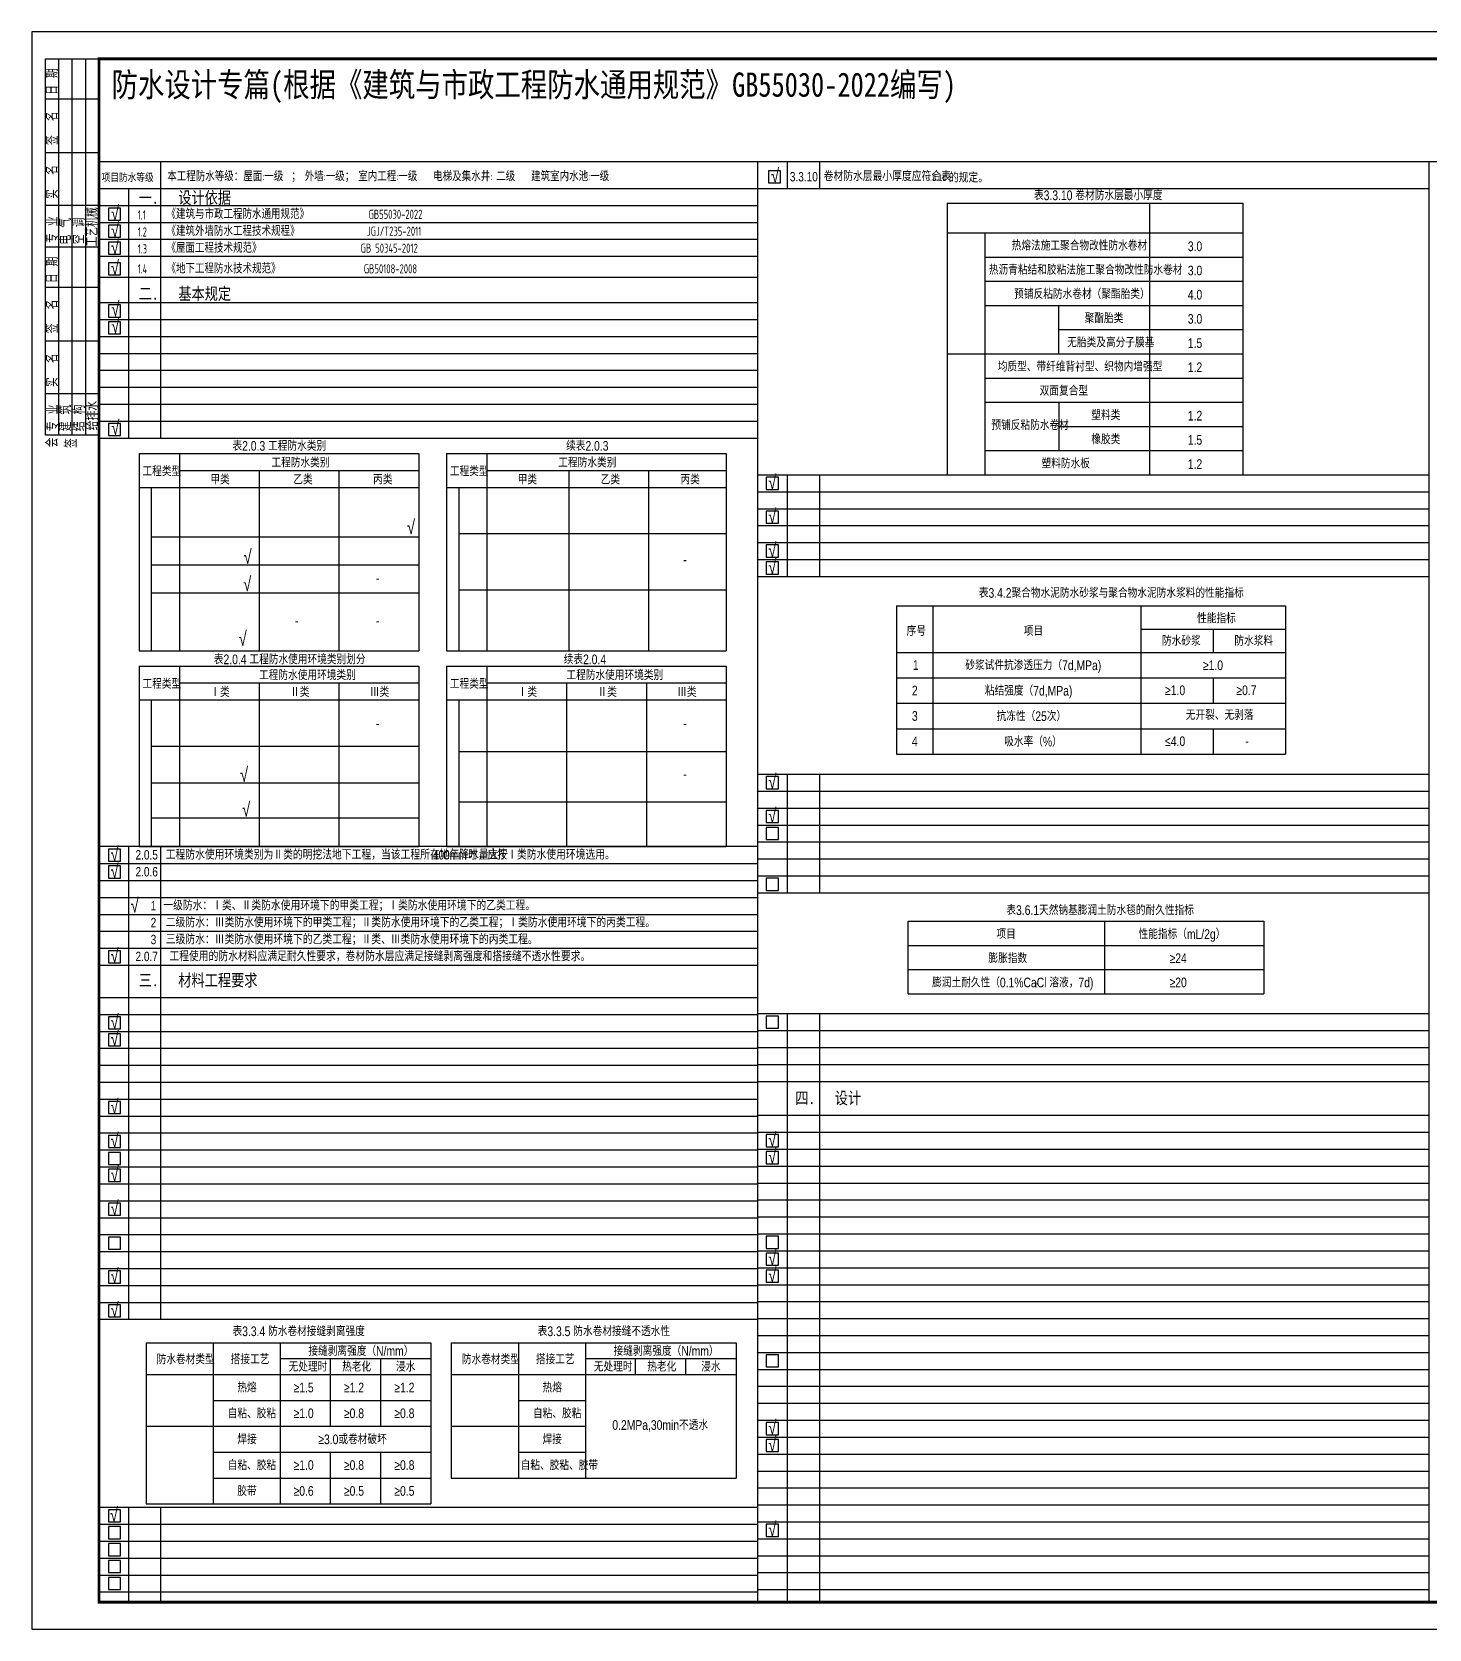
# Model space of a CAD drawing. Extents: x -1041549 to 749950, y -354245 to 17554.
# Drawn here: x -1041239 to -989272, y -290508 to -231108 of the extents above; entities that cross this region are included whole.
import ezdxf

# ---------------------------------------------------------------- set-up
doc = ezdxf.new("R2010")
doc.units = 0
doc.header["$LTSCALE"] = 1000
doc.header["$MEASUREMENT"] = 0
doc.linetypes.add('CONTINOUS', pattern=[0])
for name, color, linetype in [('14', 1, 'Continuous'), ('2', 2, 'Continuous'), ('PUB_TAB', 7, 'Continuous'), ('PUB_TEXT', 7, 'Continuous'), ('PUB_TITLE', 4, 'Continuous'), ('text', 7, 'Continuous'), ('辅助线', 8, 'CONTINOUS')]:
    doc.layers.add(name, color=color, linetype=linetype)
doc.styles.add('-黑体', font='simhei.ttf', dxfattribs={"width": 0.8})
doc.styles.add('_HZTXT', font='gs_txt.shx', dxfattribs={"width": 0.8, "bigfont": 'HZTXT.shx'})
doc.styles.add('HZ', font='rs.shx', dxfattribs={"width": 0.8, "bigfont": 'hztxt.shx'})
doc.styles.add('hztxt', font='romand_pkpm', dxfattribs={"bigfont": 'gbcbig'})
doc.styles.add('样式 2', font='gbxwxt.shx', dxfattribs={"width": 0.8, "bigfont": 'HZTXT.shx'})

# ---------------------------------------------------------------- blocks, each defined once
blk = doc.blocks.new('$titleblk$00000206')
at = {"layer": '14', "color": 14}
for p, q in [((-140, 20), (0, 20)), ((-140, 0), (-140, 20)), ((-124.56, 0), (-124.56, 20)), ((-105, 0), (-105, 20)), ((-85, 0), (-85, 20)), ((-70, 0), (-70, 20)), ((-54.56, 0), (-54.56, 20)), ((-35, 0), (-35, 20)), ((-15, 0), (-15, 20)), ((0, 20), (0, 0)), ((-140, 15), (0, 15)), ((-140, 10), (0, 10)), ((-140, 5), (0, 5)), ((-140, 0), (0, 0))]:
    blk.add_line(p, q, dxfattribs=at)
at = {"layer": '14', "color": 14, "style": 'hztxt', "width": 0.85}
for s, p in [('会', (-144.49, 15.3)), ('专 业', (-138.47, 15.2)), ('实  名', (-122.07, 15.34)), ('签  名', (-102.07, 15.34)), ('日 期', (-83.4, 15.38)), ('专 业', (-68.48, 15.28)), ('实  名', (-52.07, 15.34)), ('签  名', (-32.07, 15.34)), ('日 期', (-13.4, 15.38)), ('签', (-144.73, 8.26)), ('建 筑', (-138.53, 10.33)), ('电 气', (-69.06, 10.43)), ('结 构', (-138.49, 5.3)), ('空 调', (-68.88, 5.4)), ('给排水', (-138.16, 0.3)), ('工艺机械', (-69.75, 0.47))]:
    blk.add_text(s, height=4.5, dxfattribs=at).set_placement(p)

msp = doc.modelspace()

# ---------------------------------------------------------------- linework, layer by layer
msp.add_line((-1014236.3, -236931.7), (-989272.2, -236931.7))
msp.add_lwpolyline([(-1038738.7, -235932.3), (-970143.4, -235932.3), (-970143.4, -289482.3), (-1038738.7, -289482.3)], close=True)
at = {"layer": '2'}
for p, q in [((-1038738.7, -235932.3), (-970143.4, -235932.3)), ((-1036438.7, -246212.1), (-1036438.7, -235932.3)), ((-1014236.3, -289482.3), (-1014236.3, -235932.3)), ((-1013136.3, -236931.7), (-1013136.3, -235932.3)), ((-1011936.3, -236931.7), (-1011936.3, -235932.3)), ((-989272.2, -289482.3), (-989272.2, -235932.3)), ((-1038738.7, -236931.7), (-1014236.3, -236931.7)), ((-1037638.7, -246212.1), (-1037638.7, -236931.7)), ((-1038738.7, -239451.7), (-1014236.3, -239451.7)), ((-1038738.7, -240232), (-1014236.3, -240232)), ((-1038738.7, -241172.1), (-1014236.3, -241172.1)), ((-1013136.3, -251359.9), (-1013136.3, -247579.9)), ((-1011936.3, -251359.9), (-1011936.3, -247579.9)), ((-1014236.3, -249469.9), (-989272.2, -249469.9)), ((-1013136.3, -263124.3), (-1013136.3, -258714.3)), ((-1011936.3, -263124.3), (-1011936.3, -258714.3)), ((-1037638.7, -278988.2), (-1037638.7, -261408.2)), ((-1036438.7, -278988.2), (-1036438.7, -261408.2)), ((-1038738.7, -265818.2), (-1014236.3, -265818.2)), ((-1038738.7, -267018.2), (-1014236.3, -267018.2)), ((-1013136.3, -289482.3), (-1013136.3, -267620.3)), ((-1011936.3, -289482.3), (-1011936.3, -267620.3)), ((-1014236.3, -270140.3), (-989272.2, -270140.3)), ((-1014236.3, -271400.3), (-989272.2, -271400.3)), ((-1037638.7, -289482.3), (-1037638.7, -285979.2)), ((-1036438.7, -289482.3), (-1036438.7, -285979.2)), ((-1038738.7, -289482.3), (-970143.4, -289482.3))]:
    msp.add_line(p, q, dxfattribs=at)
at = {"layer": 'PUB_TAB'}
for p, q in [((-1007201.5, -237477.2), (-996195, -237477.2)), ((-1007201.5, -237477.2), (-1007201.5, -247579.9)), ((-999673.2, -237477.2), (-999673.2, -247579.9)), ((-996195, -237477.2), (-996195, -247579.9)), ((-1007201.5, -238579.9), (-996195, -238579.9)), ((-1005801.5, -238579.9), (-1005801.5, -247579.9)), ((-1005801.5, -239479.9), (-996195, -239479.9)), ((-1005801.5, -240379.9), (-996195, -240379.9)), ((-1005801.5, -241279.9), (-996195, -241279.9)), ((-1003042.6, -243079.9), (-1003042.6, -241279.9)), ((-1003042.6, -242179.9), (-996195, -242179.9)), ((-1007201.5, -243079.9), (-996195, -243079.9)), ((-1005801.5, -243979.9), (-996195, -243979.9)), ((-1005801.5, -244879.9), (-996195, -244879.9)), ((-1003042.6, -244879.9), (-1003042.6, -246679.9)), ((-1003042.6, -245779.9), (-996195, -245779.9)), ((-1037248.8, -246787), (-1026852.8, -246787)), ((-1037248.8, -246787), (-1037248.8, -254124.8)), ((-1035751.4, -246787), (-1035751.4, -254124.8)), ((-1026852.8, -246787), (-1026852.8, -254124.8)), ((-1025815.8, -246787), (-1015419.8, -246787)), ((-1025815.8, -246787), (-1025815.8, -254124.8)), ((-1024318.4, -246787), (-1024318.4, -254124.8)), ((-1015419.8, -246787), (-1015419.8, -254124.8)), ((-1005801.5, -246679.9), (-996195, -246679.9)), ((-1035751.4, -247417), (-1026852.8, -247417)), ((-1032785.2, -247417), (-1032785.2, -254124.8)), ((-1029819, -247417), (-1029819, -254124.8)), ((-1024318.4, -247417), (-1015419.8, -247417)), ((-1021271.6, -247417), (-1021271.6, -254124.8)), ((-1018304.2, -247417), (-1018304.2, -254124.8)), ((-1007201.5, -247579.9), (-996195, -247579.9)), ((-1037248.8, -248047), (-1026852.8, -248047)), ((-1036798.8, -248047), (-1036798.8, -254124.8)), ((-1025815.8, -248047), (-1015419.8, -248047)), ((-1025365.8, -248047), (-1025365.8, -254124.8)), ((-1036798.8, -249881), (-1026852.8, -249881)), ((-1025365.8, -249761.2), (-1015419.8, -249761.2)), ((-1036798.8, -250922.4), (-1026852.8, -250922.4)), ((-1036798.8, -251963.8), (-1026852.8, -251963.8)), ((-1025365.8, -251861.2), (-1015419.8, -251861.2)), ((-1009077.7, -252457.1), (-994607.1, -252457.1)), ((-1009077.7, -252457.1), (-1009077.7, -257971.7)), ((-1007729.1, -252457.1), (-1007729.1, -257971.7)), ((-999991.5, -252457.1), (-999991.5, -257971.7)), ((-994607.1, -252457.1), (-994607.1, -257971.7)), ((-999991.5, -253320.1), (-994607.1, -253320.1)), ((-997299.3, -253320.1), (-997299.3, -254183.1)), ((-1037248.8, -254124.8), (-1026852.8, -254124.8)), ((-1025815.8, -254124.8), (-1015419.8, -254124.8)), ((-1009077.7, -254183.1), (-994607.1, -254183.1)), ((-1037248.8, -254692), (-1026852.8, -254692)), ((-1037248.8, -254692), (-1037248.8, -261408.2)), ((-1035751.4, -254692), (-1035751.4, -261408.2)), ((-1026852.8, -254692), (-1026852.8, -261408.2)), ((-1025815.8, -254692), (-1015419.8, -254692)), ((-1025815.8, -254692), (-1025815.8, -261408.2)), ((-1024318.4, -254692), (-1024318.4, -261408.2)), ((-1015419.8, -254692), (-1015419.8, -261408.2)), ((-1035751.4, -255322), (-1026852.8, -255322)), ((-1032785.2, -255322), (-1032785.2, -261408.2)), ((-1029819, -255322), (-1029819, -261408.2)), ((-1024318.4, -255322), (-1015419.8, -255322)), ((-1021352.2, -255322), (-1021352.2, -261408.2)), ((-1018386, -255322), (-1018386, -261408.2)), ((-1009077.7, -255130.2), (-994607.1, -255130.2)), ((-997299.3, -255130.2), (-997299.3, -256077.4)), ((-1037248.8, -255952), (-1026852.8, -255952)), ((-1036798.8, -255952), (-1036798.8, -261408.2)), ((-1025815.8, -255952), (-1015419.8, -255952)), ((-1025365.8, -255952), (-1025365.8, -261408.2)), ((-1009077.7, -256077.4), (-994607.1, -256077.4)), ((-1009077.7, -257024.5), (-994607.1, -257024.5)), ((-997299.3, -257024.5), (-997299.3, -257971.7)), ((-1036798.8, -257672.2), (-1026852.8, -257672.2)), ((-1025365.8, -257871.8), (-1015419.8, -257871.8)), ((-1009077.7, -257971.7), (-994607.1, -257971.7)), ((-1036798.8, -259039.1), (-1026852.8, -259039.1)), ((-1025365.8, -259746.9), (-1015419.8, -259746.9)), ((-1036798.8, -260338.9), (-1026852.8, -260338.9)), ((-1037248.8, -261408.2), (-1026852.8, -261408.2)), ((-1025815.8, -261408.2), (-1015419.8, -261408.2)), ((-1008650.5, -264181.4), (-995412, -264181.4)), ((-1008650.5, -266881.4), (-1008650.5, -264181.4)), ((-1001346.9, -264181.4), (-1001346.9, -266881.4)), ((-995412, -264181.4), (-995412, -266881.4)), ((-1008650.5, -265081.4), (-995412, -265081.4)), ((-1008650.5, -265981.4), (-995412, -265981.4)), ((-1008650.5, -266881.4), (-995412, -266881.4)), ((-1036995.4, -279858.9), (-1026399.7, -279858.9)), ((-1036995.4, -279858.9), (-1036995.4, -285853.6)), ((-1034497.8, -279858.9), (-1034497.8, -285853.6)), ((-1032000.1, -279858.9), (-1032000.1, -285853.6)), ((-1026399.7, -279858.9), (-1026399.7, -285853.6)), ((-1025643.4, -279858.9), (-1015047.8, -279858.9)), ((-1025643.4, -279858.9), (-1025643.4, -284890.9)), ((-1023145.8, -279858.9), (-1023145.8, -284890.9)), ((-1020648.2, -279858.9), (-1020648.2, -284890.9)), ((-1015047.8, -279858.9), (-1015047.8, -284890.9)), ((-1032000.1, -280449.6), (-1026399.7, -280449.6)), ((-1030148.6, -280449.6), (-1030148.6, -282965.6)), ((-1028275.6, -280449.6), (-1028275.6, -282965.6)), ((-1020648.2, -280449.6), (-1015047.8, -280449.6)), ((-1018796.6, -280449.6), (-1018796.6, -281040.3)), ((-1016923.6, -280449.6), (-1016923.6, -281040.3)), ((-1036995.4, -281040.3), (-1026399.7, -281040.3)), ((-1025643.4, -281040.3), (-1015047.8, -281040.3)), ((-1034497.8, -282003), (-1026399.7, -282003)), ((-1023145.8, -282003), (-1020648.2, -282003)), ((-1036995.4, -282965.6), (-1026399.7, -282965.6)), ((-1025643.4, -282965.6), (-1020648.2, -282965.6)), ((-1034497.8, -283928.3), (-1026399.7, -283928.3)), ((-1030148.6, -283928.3), (-1030148.6, -285853.6)), ((-1028275.6, -283928.3), (-1028275.6, -285853.6)), ((-1023145.8, -283928.3), (-1020648.2, -283928.3)), ((-1034497.8, -284890.9), (-1026399.7, -284890.9)), ((-1025643.4, -284890.9), (-1015047.8, -284890.9)), ((-1036995.4, -285853.6), (-1026399.7, -285853.6))]:
    msp.add_line(p, q, dxfattribs=at)
at = {"layer": 'PUB_TEXT', "elevation": 0}
msp.add_lwpolyline([(-1013848, -236269.4), (-1013848, -236719.4), (-1013398, -236719.4), (-1013398, -236269.4)], close=True, dxfattribs=at)
at = {"layer": 'PUB_TEXT'}
for points in [[(-1038388.7, -237663.3), (-1038388.7, -238113.3), (-1037938.7, -238113.3), (-1037938.7, -237663.3)], [(-1038388.7, -238293.3), (-1038388.7, -238743.3), (-1037938.7, -238743.3), (-1037938.7, -238293.3)], [(-1038388.7, -238923.3), (-1038388.7, -239373.3), (-1037938.7, -239373.3), (-1037938.7, -238923.3)], [(-1038388.7, -239692), (-1038388.7, -240142), (-1037938.7, -240142), (-1037938.7, -239692)], [(-1038388.7, -241262.1), (-1038388.7, -241712.1), (-1037938.7, -241712.1), (-1037938.7, -241262.1)], [(-1038388.7, -241892.1), (-1038388.7, -242342.1), (-1037938.7, -242342.1), (-1037938.7, -241892.1)], [(-1038388.7, -245672.1), (-1038388.7, -246122.1), (-1037938.7, -246122.1), (-1037938.7, -245672.1)], [(-1013925.5, -247669.9), (-1013925.5, -248119.9), (-1013475.5, -248119.9), (-1013475.5, -247669.9)], [(-1013925.5, -248929.9), (-1013925.5, -249379.9), (-1013475.5, -249379.9), (-1013475.5, -248929.9)], [(-1013925.5, -250189.9), (-1013925.5, -250639.9), (-1013475.5, -250639.9), (-1013475.5, -250189.9)], [(-1013925.5, -250819.9), (-1013925.5, -251269.9), (-1013475.5, -251269.9), (-1013475.5, -250819.9)], [(-1013925.5, -258804.3), (-1013925.5, -259254.3), (-1013475.5, -259254.3), (-1013475.5, -258804.3)], [(-1013925.5, -260064.3), (-1013925.5, -260514.3), (-1013475.5, -260514.3), (-1013475.5, -260064.3)], [(-1013925.5, -260694.3), (-1013925.5, -261144.3), (-1013475.5, -261144.3), (-1013475.5, -260694.3)], [(-1038388.7, -261498.2), (-1038388.7, -261948.2), (-1037938.7, -261948.2), (-1037938.7, -261498.2)], [(-1038388.7, -262128.2), (-1038388.7, -262578.2), (-1037938.7, -262578.2), (-1037938.7, -262128.2)], [(-1013925.5, -262584.3), (-1013925.5, -263034.3), (-1013475.5, -263034.3), (-1013475.5, -262584.3)], [(-1038388.7, -265278.2), (-1038388.7, -265728.2), (-1037938.7, -265728.2), (-1037938.7, -265278.2)], [(-1038388.7, -267738.2), (-1038388.7, -268188.2), (-1037938.7, -268188.2), (-1037938.7, -267738.2)], [(-1013925.5, -267710.3), (-1013925.5, -268160.3), (-1013475.5, -268160.3), (-1013475.5, -267710.3)], [(-1038388.7, -268368.2), (-1038388.7, -268818.2), (-1037938.7, -268818.2), (-1037938.7, -268368.2)], [(-1038388.7, -270888.2), (-1038388.7, -271338.2), (-1037938.7, -271338.2), (-1037938.7, -270888.2)], [(-1038388.7, -272148.2), (-1038388.7, -272598.2), (-1037938.7, -272598.2), (-1037938.7, -272148.2)], [(-1013925.5, -272120.3), (-1013925.5, -272570.3), (-1013475.5, -272570.3), (-1013475.5, -272120.3)], [(-1038388.7, -272778.2), (-1038388.7, -273228.2), (-1037938.7, -273228.2), (-1037938.7, -272778.2)], [(-1013925.5, -272750.3), (-1013925.5, -273200.3), (-1013475.5, -273200.3), (-1013475.5, -272750.3)], [(-1038388.7, -273408.2), (-1038388.7, -273858.2), (-1037938.7, -273858.2), (-1037938.7, -273408.2)], [(-1038388.7, -274668.2), (-1038388.7, -275118.2), (-1037938.7, -275118.2), (-1037938.7, -274668.2)], [(-1038388.7, -275928.2), (-1038388.7, -276378.2), (-1037938.7, -276378.2), (-1037938.7, -275928.2)], [(-1013925.5, -275900.3), (-1013925.5, -276350.3), (-1013475.5, -276350.3), (-1013475.5, -275900.3)], [(-1013925.5, -276530.3), (-1013925.5, -276980.3), (-1013475.5, -276980.3), (-1013475.5, -276530.3)], [(-1038388.7, -277188.2), (-1038388.7, -277638.2), (-1037938.7, -277638.2), (-1037938.7, -277188.2)], [(-1013925.5, -277160.3), (-1013925.5, -277610.3), (-1013475.5, -277610.3), (-1013475.5, -277160.3)], [(-1038388.7, -278448.2), (-1038388.7, -278898.2), (-1037938.7, -278898.2), (-1037938.7, -278448.2)], [(-1013925.5, -280310.3), (-1013925.5, -280760.3), (-1013475.5, -280760.3), (-1013475.5, -280310.3)], [(-1013925.5, -282830.3), (-1013925.5, -283280.3), (-1013475.5, -283280.3), (-1013475.5, -282830.3)], [(-1013925.5, -283460.3), (-1013925.5, -283910.3), (-1013475.5, -283910.3), (-1013475.5, -283460.3)], [(-1038388.7, -286069.2), (-1038388.7, -286519.2), (-1037938.7, -286519.2), (-1037938.7, -286069.2)], [(-1038388.7, -286699.2), (-1038388.7, -287149.2), (-1037938.7, -287149.2), (-1037938.7, -286699.2)], [(-1013925.5, -286610.3), (-1013925.5, -287060.3), (-1013475.5, -287060.3), (-1013475.5, -286610.3)], [(-1038388.7, -287329.2), (-1038388.7, -287779.2), (-1037938.7, -287779.2), (-1037938.7, -287329.2)], [(-1038388.7, -287959.2), (-1038388.7, -288409.2), (-1037938.7, -288409.2), (-1037938.7, -287959.2)], [(-1038388.7, -288589.2), (-1038388.7, -289039.2), (-1037938.7, -289039.2), (-1037938.7, -288589.2)]]:
    msp.add_lwpolyline(points, close=True, dxfattribs=at)
at = {"layer": 'PUB_TITLE'}
msp.add_lwpolyline([(-1041238.7, -290508.5), (-957138.7, -290508.5), (-957138.7, -231108.5), (-1041238.7, -231108.5)], close=True, dxfattribs=at)
at = {"layer": 'PUB_TITLE', "const_width": 100}
msp.add_lwpolyline([(-1038738.7, -289508.5), (-958138.7, -289508.5), (-958138.7, -232108.5), (-1038738.7, -232108.5)], close=True, dxfattribs=at)
at = {"layer": '辅助线'}
for p, q in [((-1038738.7, -237561.7), (-1014236.3, -237561.7)), ((-1038738.7, -238191.7), (-1014236.3, -238191.7)), ((-1038738.7, -238821.7), (-1014236.3, -238821.7)), ((-1038738.7, -241802.1), (-1014236.3, -241802.1)), ((-1038738.7, -242432.1), (-1014236.3, -242432.1)), ((-1038738.7, -243062.1), (-1014236.3, -243062.1)), ((-1038738.7, -243692.1), (-1014236.3, -243692.1)), ((-1038738.7, -244322.1), (-1014236.3, -244322.1)), ((-1038738.7, -244952.1), (-1014236.3, -244952.1)), ((-1038738.7, -245582.1), (-1014236.3, -245582.1)), ((-1038738.7, -246212.1), (-1014236.3, -246212.1)), ((-1014236.3, -247579.9), (-989272.2, -247579.9)), ((-1014236.3, -248209.9), (-989272.2, -248209.9)), ((-1014236.3, -248839.9), (-989272.2, -248839.9)), ((-1014236.3, -249469.9), (-989733.9, -249469.9)), ((-1014236.3, -250099.9), (-989272.2, -250099.9)), ((-1014236.3, -250729.9), (-989272.2, -250729.9)), ((-1014236.3, -251359.9), (-989272.2, -251359.9)), ((-1014236.3, -258714.3), (-989272.2, -258714.3)), ((-1014236.3, -259344.3), (-989272.2, -259344.3)), ((-1014236.3, -259974.3), (-989272.2, -259974.3)), ((-1014236.3, -260604.3), (-989272.2, -260604.3)), ((-1014236.3, -261234.3), (-989272.2, -261234.3)), ((-1014236.3, -261408.2), (-1038738.7, -261408.2)), ((-1014236.3, -261864.3), (-989272.2, -261864.3)), ((-1038738.7, -262038.2), (-1014236.3, -262038.2)), ((-1014236.3, -262494.3), (-989272.2, -262494.3)), ((-1038738.7, -262668.2), (-1014236.3, -262668.2)), ((-1014236.3, -263124.3), (-989272.2, -263124.3)), ((-1038738.7, -263298.2), (-1014236.3, -263298.2)), ((-1038738.7, -263928.2), (-1014236.3, -263928.2)), ((-1038738.7, -264558.2), (-1014236.3, -264558.2)), ((-1038738.7, -264558.2), (-1014236.3, -264558.2)), ((-1038738.7, -265188.2), (-1014236.3, -265188.2)), ((-1038738.7, -267648.2), (-1014236.3, -267648.2)), ((-1014236.3, -267620.3), (-989272.2, -267620.3)), ((-1038738.7, -268278.2), (-1014236.3, -268278.2)), ((-1014236.3, -268250.3), (-989272.2, -268250.3)), ((-1038738.7, -268908.2), (-1014236.3, -268908.2)), ((-1014236.3, -268880.3), (-989272.2, -268880.3)), ((-1038738.7, -269538.2), (-1014236.3, -269538.2)), ((-1014236.3, -269510.3), (-989272.2, -269510.3)), ((-1038738.7, -270168.2), (-1014236.3, -270168.2)), ((-1038738.7, -270798.2), (-1014236.3, -270798.2)), ((-1038738.7, -271428.2), (-1014236.3, -271428.2)), ((-1014236.3, -272030.3), (-989272.2, -272030.3)), ((-1038738.7, -272058.2), (-1014236.3, -272058.2)), ((-1038738.7, -272688.2), (-1014236.3, -272688.2)), ((-1014236.3, -272660.3), (-989272.2, -272660.3)), ((-1038738.7, -273318.2), (-1014236.3, -273318.2)), ((-1014236.3, -273290.3), (-989272.2, -273290.3)), ((-1038738.7, -273948.2), (-1014236.3, -273948.2)), ((-1014236.3, -273920.3), (-989272.2, -273920.3)), ((-1038738.7, -274578.2), (-1014236.3, -274578.2)), ((-1014236.3, -274550.3), (-989272.2, -274550.3)), ((-1038738.7, -275208.2), (-1014236.3, -275208.2)), ((-1014236.3, -275180.3), (-989272.2, -275180.3)), ((-1038738.7, -275838.2), (-1014236.3, -275838.2)), ((-1014236.3, -275810.3), (-989272.2, -275810.3)), ((-1038738.7, -276468.2), (-1014236.3, -276468.2)), ((-1014236.3, -276440.3), (-989272.2, -276440.3)), ((-1038738.7, -277098.2), (-1014236.3, -277098.2)), ((-1014236.3, -277070.3), (-989272.2, -277070.3)), ((-1038738.7, -277728.2), (-1014236.3, -277728.2)), ((-1014236.3, -277700.3), (-989272.2, -277700.3)), ((-1038738.7, -278358.2), (-1014236.3, -278358.2)), ((-1014236.3, -278330.3), (-989272.2, -278330.3)), ((-1038738.7, -278988.2), (-1014236.3, -278988.2)), ((-1014236.3, -278960.3), (-989272.2, -278960.3)), ((-1014236.3, -279590.3), (-989272.2, -279590.3)), ((-1014236.3, -280220.3), (-989272.2, -280220.3)), ((-1014236.3, -280850.3), (-989272.2, -280850.3)), ((-1014236.3, -281480.3), (-989272.2, -281480.3)), ((-1014236.3, -282110.3), (-989272.2, -282110.3)), ((-1014236.3, -282740.3), (-989272.2, -282740.3)), ((-1014236.3, -283370.3), (-989272.2, -283370.3)), ((-1014236.3, -284000.3), (-989272.2, -284000.3)), ((-1014236.3, -284630.3), (-989272.2, -284630.3)), ((-1014236.3, -285260.3), (-989272.2, -285260.3)), ((-1038738.7, -285979.2), (-1014236.3, -285979.2)), ((-1014236.3, -285890.3), (-989272.2, -285890.3)), ((-1038738.7, -286609.2), (-1014236.3, -286609.2)), ((-1014236.3, -286520.3), (-989272.2, -286520.3)), ((-1038738.7, -287239.2), (-1014236.3, -287239.2)), ((-1014236.3, -287150.3), (-989272.2, -287150.3)), ((-1038738.7, -287869.2), (-1014236.3, -287869.2)), ((-1014236.3, -287780.3), (-989272.2, -287780.3)), ((-1038738.7, -288499.2), (-1014236.3, -288499.2)), ((-1014236.3, -288410.3), (-989272.2, -288410.3)), ((-1038738.7, -289129.2), (-1014236.3, -289129.2)), ((-1014236.3, -289040.3), (-989272.2, -289040.3))]:
    msp.add_line(p, q, dxfattribs=at)

# ---------------------------------------------------------------- block references
at = {"layer": 'PUB_TITLE', "xscale": 100.0000000000007, "yscale": 100.0000000000007, "zscale": 100.0000000000007, "rotation": 90}
msp.add_blockref('$titleblk$00000206', (-1038738.7, -232108.5), dxfattribs=at)

# ---------------------------------------------------------------- texts
at = {"style": '样式 2', "width": 0.8}
for s, p in [('本工程防水等级：屋面:一级  ； 外墙:一级； 室内工程:一级    电梯及集水井: 二级    建筑室内水池:一级', (-1036206.9, -236655.8)), ('1.1', (-1037304.2, -238087.6)), ('《建筑与市政工程防水通用规范》               GB55030-2022', (-1036235, -238059.6)), ('1.2', (-1037304.2, -238717.6)), ('《建筑外墙防水工程技术规程》                 JGJ/T235-2011', (-1036235, -238689.6)), ('1.3', (-1037304.2, -239347.6)), ('《屋面工程技术规范》                         GB 50345-2012', (-1036235, -239319.6)), ('1.4', (-1037304.2, -240087.5)), ('《地下工程防水技术规范》                     GB50108-2008', (-1036235, -240087.5))]:
    msp.add_text(s, height=340, dxfattribs=at).set_placement(p)
at = {"layer": 'PUB_TEXT', "width": 0.8}
for s, height, style, p in [('√', 520.3, 'HZ', (-1013744.5, -236726, 0)), ('3.3.10 ', 350, '_HZTXT', (-1013047.5, -236667.4)), ('卷材防水层最小厚度应符合表', 350, '_HZTXT', (-1011791, -236653.6)), ('的规定。', 350, '_HZTXT', (-1007132.6, -236708.4, 0)), ('3.3.10', 227.5, '_HZTXT', (-1007990.7, -236653.6, 0)), ('√', 520.3, 'HZ', (-1038298.8, -238119.8)), ('√', 520.3, 'HZ', (-1038298.8, -238749.8)), ('√', 520.3, 'HZ', (-1038298.8, -239379.8)), ('√', 520.3, 'HZ', (-1038298.8, -240148.5)), ('√', 520.3, 'HZ', (-1038282.5, -241679.9)), ('√', 520.3, 'HZ', (-1038282.5, -242309.9)), ('√', 520.3, 'HZ', (-1038282.5, -246089.9)), ('√', 520.3, 'HZ', (-1013848.4, -248126.5)), ('√', 520.3, 'HZ', (-1013848.4, -249386.5)), ('√', 520.3, 'HZ', (-1027286.9, -249792.8)), ('√', 520.3, 'HZ', (-1013848.4, -250646.5)), ('√', 520.3, 'HZ', (-1033363.4, -250894.5)), ('√', 520.3, 'HZ', (-1013848.4, -251276.5)), ('√', 520.3, 'HZ', (-1033379.2, -251908.4)), ('√', 520.3, 'HZ', (-1033546.7, -253940.2)), ('√', 520.3, 'HZ', (-1033496.1, -258993.9)), ('√', 520.3, 'HZ', (-1013848.4, -259260.8)), ('√', 520.3, 'HZ', (-1033417.6, -260293.2)), ('√', 520.3, 'HZ', (-1013848.4, -260520.8)), ('√', 520.3, 'HZ', (-1038313.4, -261954.7)), ('2.0.5', 350, '_HZTXT', (-1037386.4, -261887.4)), ('工程防水使用环境类别为Ⅱ类的明挖法地下工程，当该工程所在地年降水量大于', 350, '_HZTXT', (-1036263.1, -261887.4)), ('400mm', 350, '_HZTXT', (-1026324.2, -261887.4)), ('时，应按Ⅰ类防水使用环境选用。', 350, '_HZTXT', (-1025017.5, -261887.4)), ('√', 520.3, 'HZ', (-1038313.4, -262584.7)), ('2.0.6', 350, '_HZTXT', (-1037386.4, -262517.4)), ('√', 520.3, 'HZ', (-1037564.2, -263861.7)), ('1', 350, '_HZTXT', (-1036822, -263777.4)), ('一级防水：Ⅰ类、Ⅱ类防水使用环境下的甲类工程；Ⅰ类防水使用环境下的乙类工程。', 350, '_HZTXT', (-1036353.1, -263777.4)), ('2', 350, '_HZTXT', (-1036822, -264407.4)), ('二级防水：Ⅲ类防水使用环境下的甲类工程；Ⅱ类防水使用环境下的乙类工程；Ⅰ类防水使用环境下的丙类工程。', 350, '_HZTXT', (-1036259.8, -264407.4)), ('3', 350, '_HZTXT', (-1036822, -265037.4)), ('三级防水：Ⅲ类防水使用环境下的乙类工程；Ⅱ类、Ⅲ类防水使用环境下的丙类工程。', 350, '_HZTXT', (-1036259.8, -265037.4)), ('√', 520.3, 'HZ', (-1038312.6, -265734.7)), ('2.0.7', 350, '_HZTXT', (-1037386.4, -265667.4)), ('工程使用的防水材料应满足耐久性要求，卷材防水层应满足接缝剥离强度和搭接缝不透水性要求。', 350, '_HZTXT', (-1036124.2, -265667.4)), ('√', 520.3, 'HZ', (-1038312.2, -268194.7)), ('√', 520.3, 'HZ', (-1038312.2, -268824.7)), ('√', 520.3, 'HZ', (-1038317.3, -271344.7)), ('√', 520.3, 'HZ', (-1038312.2, -272604.7)), ('√', 520.3, 'HZ', (-1013848.4, -272576.9)), ('√', 520.3, 'HZ', (-1013848.4, -273206.9)), ('√', 520.3, 'HZ', (-1038312.2, -273864.7)), ('√', 520.3, 'HZ', (-1038312.2, -275124.7)), ('√', 520.3, 'HZ', (-1013848.4, -276986.9)), ('√', 520.3, 'HZ', (-1038312.2, -277644.7)), ('√', 520.3, 'HZ', (-1013848.4, -277616.9)), ('√', 520.3, 'HZ', (-1038312.2, -278904.7)), ('√', 520.3, 'HZ', (-1013848.4, -283286.9)), ('√', 520.3, 'HZ', (-1013848.4, -283916.9)), ('√', 520.3, 'HZ', (-1038335, -286525.8)), ('√', 520.3, 'HZ', (-1013848.4, -287066.9))]:
    msp.add_text(s, height=height, dxfattribs=dict(at, style=style)).set_placement(p)
at = {"layer": 'PUB_TITLE', "style": '-黑体', "width": 0.8}
msp.add_text('防水设计专篇(根据《建筑与市政工程防水通用规范》GB55030-2022编写)', height=900, dxfattribs=at).set_placement((-1038276, -233517.7))
at = {"layer": 'text', "width": 0.8}
for s, height, style, p in [('项目防水等级', 288, '-黑体', (-1038646.3, -236658.6)), ('一.   设计依据', 450, '-黑体', (-1037266.1, -237495.4)), ('表3.3.10 卷材防水层最小厚度', 360, '_HZTXT', (-1003965.8, -237364.9)), ('热熔法施工聚合物改性防水卷材', 360, '_HZTXT', (-1004796.9, -239236.2)), ('3.0', 360, '_HZTXT', (-998245.3, -239260.3)), ('热沥青粘结和胶粘法施工聚合物改性防水卷材', 360, '_HZTXT', (-1005645, -240136.2)), ('3.0', 360, '_HZTXT', (-998245.3, -240160.3)), ('二.   基本规定', 450, '-黑体', (-1037266.1, -241065.6)), ('预铺反粘防水卷材（聚酯胎类）', 360, '_HZTXT', (-1004703.4, -241036.2)), ('4.0', 360, '_HZTXT', (-998245.3, -241060.3)), ('聚酯胎类', 360, '_HZTXT', (-1002082.9, -241936.2)), ('3.0', 360, '_HZTXT', (-998245.3, -241960.3)), ('无胎类及高分子膜基', 360, '_HZTXT', (-1002730.2, -242836.2)), ('1.5', 360, '_HZTXT', (-998245.3, -242860.3)), ('均质型、带纤维背衬型、织物内增强型', 360, '_HZTXT', (-1005313.5, -243736.2)), ('1.2', 360, '_HZTXT', (-998245.3, -243760.3)), ('双面复合型', 360, '_HZTXT', (-1003755.6, -244636.2)), ('塑料类', 360, '_HZTXT', (-1001834.9, -245539.5)), ('1.2', 360, '_HZTXT', (-998245.3, -245560.3)), ('预铺反粘防水卷材', 360, '_HZTXT', (-1005550.4, -245912.6)), ('表2.0.3 工程防水类别', 360, '_HZTXT', (-1033778.9, -246683.7)), ('续表2.0.3', 360, '_HZTXT', (-1021371, -246683.7)), ('橡胶类', 360, '_HZTXT', (-1001834.9, -246439.5)), ('1.5', 360, '_HZTXT', (-998245.3, -246460.3)), ('工程防水类别', 360, '_HZTXT', (-1032331.2, -247305.1)), ('工程防水类别', 360, '_HZTXT', (-1021661.2, -247305.1)), ('塑料防水板', 360, '_HZTXT', (-1003687.1, -247339.5)), ('1.2', 360, '_HZTXT', (-998245.3, -247360.3)), ('工程类型', 360, '_HZTXT', (-1037127, -247628.5)), ('甲类', 360, '_HZTXT', (-1034601.7, -247935.1)), ('乙类', 360, '_HZTXT', (-1031514.9, -247935.1)), ('丙类', 360, '_HZTXT', (-1028548.7, -247935.1)), ('工程类型', 360, '_HZTXT', (-1025694, -247628.5)), ('甲类', 360, '_HZTXT', (-1023168.8, -247935.1)), ('乙类', 360, '_HZTXT', (-1020082, -247935.1)), ('丙类', 360, '_HZTXT', (-1017115.8, -247935.1)), ('-', 360, '_HZTXT', (-1017013.4, -250913.3)), ('-', 360, '_HZTXT', (-1028446.3, -251601.3)), ('表3.4.2聚合物水泥防水砂浆与聚合物水泥防水浆料的性能指标', 360, '_HZTXT', (-1006020, -252152.4)), ('-', 360, '_HZTXT', (-1031455.2, -253185.2)), ('-', 360, '_HZTXT', (-1028446.3, -253185.2)), ('性能指标', 360, '_HZTXT', (-997898.7, -253098.7)), ('序号', 360, '_HZTXT', (-1008703.1, -253569.1)), ('项目', 360, '_HZTXT', (-1004346.8, -253569.1)), ('防水砂浆', 360, '_HZTXT', (-999206.3, -253936)), ('防水浆料', 360, '_HZTXT', (-996514.1, -253936)), ('表2.0.4 工程防水使用环境类别划分', 360, '_HZTXT', (-1034473.5, -254623.6)), ('续表2.0.4', 360, '_HZTXT', (-1021458.7, -254623.6)), ('工程防水使用环境类别', 360, '_HZTXT', (-1032792, -255210.1)), ('工程防水使用环境类别', 360, '_HZTXT', (-1021359.1, -255210.1)), ('1', 360, '_HZTXT', (-1008471, -254834.8)), ('砂浆试件抗渗透压力（7d,MPa)', 360, '_HZTXT', (-1006521.5, -254842.6)), ('≥1.0', 360, '_HZTXT', (-997682.8, -254843.9)), ('工程类型', 360, '_HZTXT', (-1037127, -255533.5)), ('工程类型', 360, '_HZTXT', (-1025694, -255533.5)), ('2', 360, '_HZTXT', (-1008507.6, -255782)), ('粘结强度（7d,MPa)', 360, '_HZTXT', (-1005794.3, -255789.8)), ('≥1.0', 360, '_HZTXT', (-999090, -255773.1)), ('≥0.7', 360, '_HZTXT', (-996437.6, -255773.1)), ('Ⅰ类', 360, '_HZTXT', (-1034601.7, -255840.1)), ('Ⅱ类', 360, '_HZTXT', (-1031635.5, -255840.1)), ('Ⅲ类', 360, '_HZTXT', (-1028669.3, -255840.1)), ('Ⅰ类', 360, '_HZTXT', (-1023168.8, -255840.1)), ('Ⅱ类', 360, '_HZTXT', (-1020202.6, -255840.1)), ('Ⅲ类', 360, '_HZTXT', (-1017236.4, -255840.1)), ('3', 360, '_HZTXT', (-1008507.6, -256729.1)), ('抗冻性（25次）', 360, '_HZTXT', (-1005357.5, -256736.9)), ('无开裂、无剥落', 360, '_HZTXT', (-998321.6, -256693.3)), ('-', 360, '_HZTXT', (-1028446.3, -257006.8)), ('-', 360, '_HZTXT', (-1017013.4, -257006.8)), ('4', 360, '_HZTXT', (-1008507.6, -257676.3)), ('吸水率（%%%）', 360, '_HZTXT', (-1005074.7, -257684.1)), ('≤4.0', 360, '_HZTXT', (-999090, -257667.4)), ('-', 360, '_HZTXT', (-996109.5, -257663.9)), ('-', 360, '_HZTXT', (-1017013.4, -258893.1)), ('表3.6.1天然钠基膨润土防水毯的耐久性指标', 360, '_HZTXT', (-1004994.1, -263949.7)), ('项目', 360, '_HZTXT', (-1005364.4, -264841)), ('性能指标（mL/2g）', 360, '_HZTXT', (-1000078.4, -264841)), ('膨胀指数', 360, '_HZTXT', (-1005663.3, -265741)), ('≥24', 360, '_HZTXT', (-998923.7, -265738.2)), ('三.   材料工程要求', 450, '-黑体', (-1037266.1, -266601.1)), ('膨润土耐久性（0.1%%%CaCl 溶液，7d)', 360, '_HZTXT', (-1007755.2, -266641)), ('2', 180, '_HZTXT', (-1003958.8, -266645.8)), ('≥20', 360, '_HZTXT', (-998923.7, -266638.2)), ('四.   设计', 450, '-黑体', (-1012847.3, -270983.2)), ('表3.3.4 防水卷材接缝剥离强度', 360, '_HZTXT', (-1033778.9, -279613.2)), ('表3.3.5 防水卷材接缝不透水性', 360, '_HZTXT', (-1022426.9, -279613.2)), ('防水卷材类型', 360, '_HZTXT', (-1036600.2, -280657.1)), ('搭接工艺', 360, '_HZTXT', (-1033846.9, -280657.1)), ('接缝剥离强度（N/mm）', 360, '_HZTXT', (-1030956.7, -280345.7)), ('防水卷材类型', 360, '_HZTXT', (-1025248.2, -280657.1)), ('搭接工艺', 360, '_HZTXT', (-1022494.9, -280657.1)), ('接缝剥离强度（N/mm）', 360, '_HZTXT', (-1019604.7, -280345.7)), ('无处理时', 360, '_HZTXT', (-1031691.3, -280931.8)), ('热老化', 360, '_HZTXT', (-1029703.3, -280931.8)), ('浸水', 360, '_HZTXT', (-1027698.1, -280931.8)), ('无处理时', 360, '_HZTXT', (-1020339.4, -280931.8)), ('热老化', 360, '_HZTXT', (-1018351.3, -280931.8)), ('浸水', 360, '_HZTXT', (-1016346.2, -280931.8)), ('热熔', 360, '_HZTXT', (-1033599.9, -281706.2)), ('≥1.5', 360, '_HZTXT', (-1031507, -281706.2)), ('≥1.2', 360, '_HZTXT', (-1029634, -281706.2)), ('≥1.2', 360, '_HZTXT', (-1027758.1, -281706.2)), ('热熔', 360, '_HZTXT', (-1022247.9, -281706.2)), ('自粘、胶粘', 360, '_HZTXT', (-1033956, -282668.8)), ('≥1.0', 360, '_HZTXT', (-1031507, -282663.8)), ('≥0.8', 360, '_HZTXT', (-1029634, -282663.8)), ('≥0.8', 360, '_HZTXT', (-1027758.1, -282663.8)), ('自粘、胶粘', 360, '_HZTXT', (-1022604, -282668.8)), ('0.2MPa,30min不透水', 360, '_HZTXT', (-1019650.7, -283099)), ('焊接', 360, '_HZTXT', (-1033599.9, -283631.5)), ('≥3.0或卷材破坏', 360, '_HZTXT', (-1030586.1, -283631.5)), ('焊接', 360, '_HZTXT', (-1022247.9, -283631.5)), ('自粘、胶粘', 360, '_HZTXT', (-1033956, -284594.1)), ('≥1.0', 360, '_HZTXT', (-1031507, -284589.1)), ('≥0.8', 360, '_HZTXT', (-1029634, -284589.1)), ('≥0.8', 360, '_HZTXT', (-1027758.1, -284589.1)), ('自粘、胶粘、胶带', 360, '_HZTXT', (-1023061.2, -284594.1)), ('胶带', 360, '_HZTXT', (-1033599.9, -285556.7)), ('≥0.6', 360, '_HZTXT', (-1031507, -285551.8)), ('≥0.5', 360, '_HZTXT', (-1029634, -285551.8)), ('≥0.5', 360, '_HZTXT', (-1027758.1, -285551.8))]:
    msp.add_text(s, height=height, dxfattribs=dict(at, style=style)).set_placement(p)

doc.saveas('drawing.dxf')
